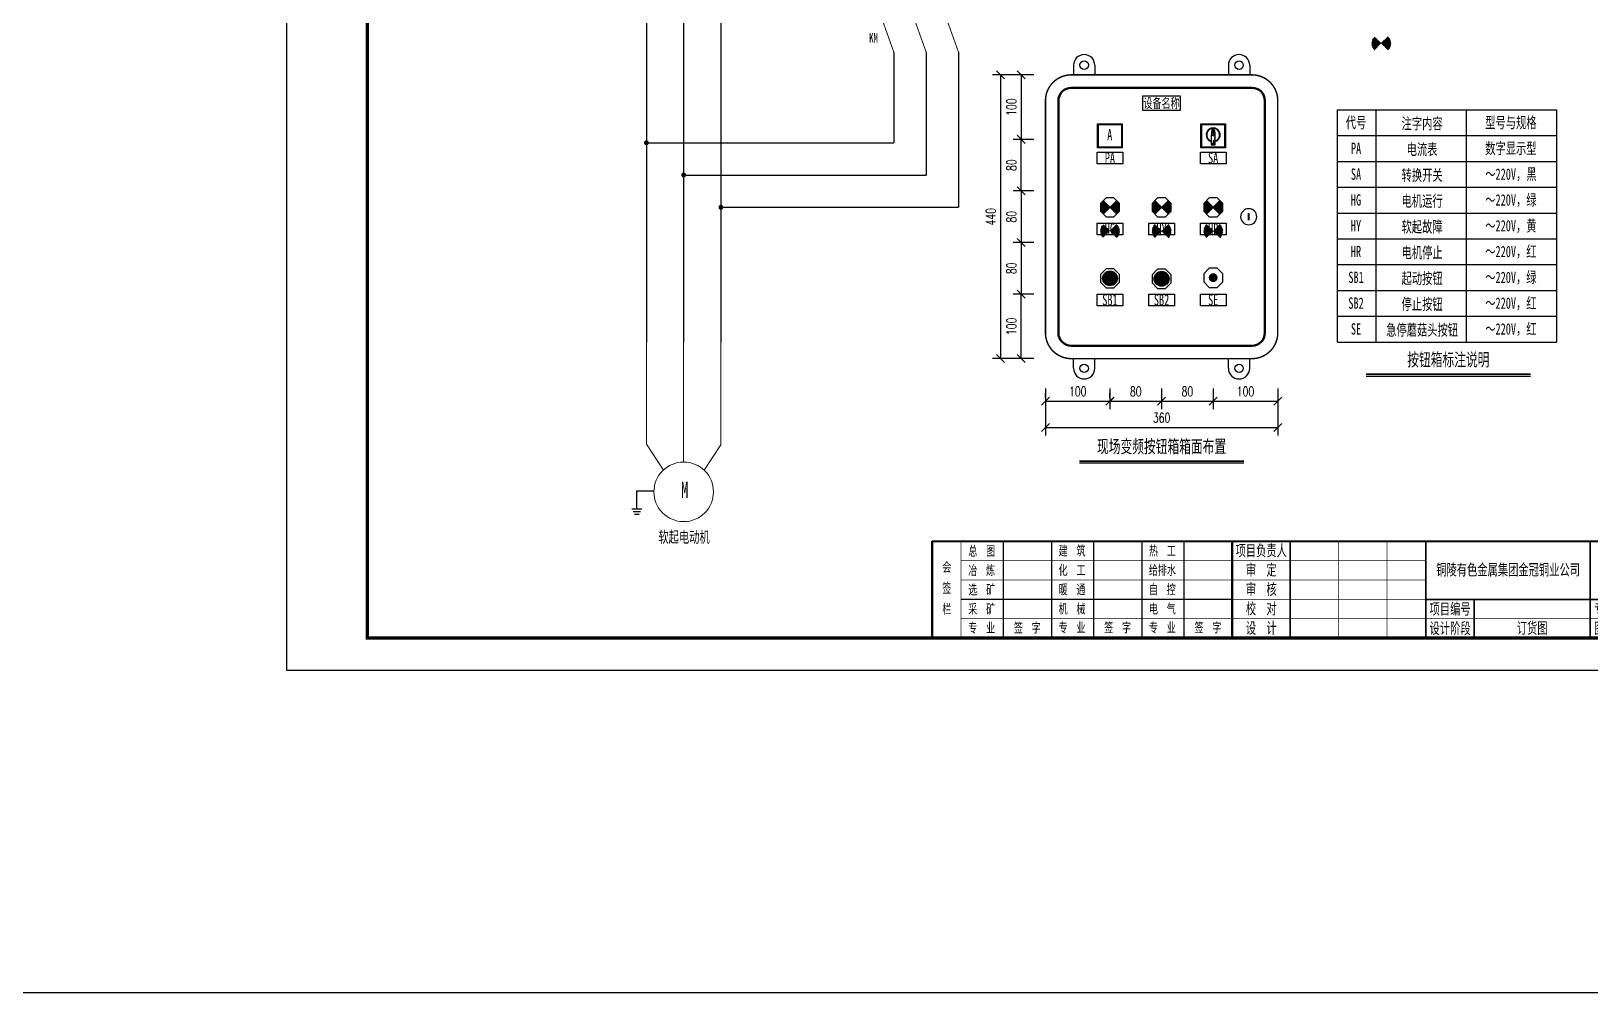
# Model space of a CAD drawing. Header units: millimetres. Extents: x 401220 to 2750366, y -101310 to 943175.
# Drawn here: x 644302 to 692611, y 628022 to 657843 of the extents above; entities that cross this region are included whole.
import ezdxf
from ezdxf.enums import TextEntityAlignment as Align

# ---------------------------------------------------------------- set-up
doc = ezdxf.new("R2010")
doc.units = ezdxf.units.MM
doc.linetypes.add('接地线', pattern=[1460, 500, 500, -200, 60, -200])
for name, color, linetype in [('1', 7, 'Continuous'), ('4', 1, 'Continuous'), ('BORDER', 7, 'Continuous'), ('MX', 3, 'Continuous'), ('TEXT', 4, 'Continuous'), ('动力平面设备层', 1, 'Continuous'), ('图框', 7, 'Continuous'), ('文字', 7, 'Continuous'), ('标注-照明', 7, 'Continuous'), ('照明平面设备层', 1, 'Continuous'), ('电气-接地设计-接地线', 3, '接地线')]:
    doc.layers.add(name, color=color, linetype=linetype)
for name, color, linetype, lineweight in [('_0', 7, 'Continuous', 25), ('CAXA0层', 7, 'Continuous', 25), ('SW', 8, 'Continuous', 20)]:
    doc.layers.add(name, color=color, linetype=linetype, lineweight=lineweight)
doc.styles.add('DIM_FONT', font='txt.shx', dxfattribs={"width": 0.7, "bigfont": 'hzdx.shx'})
doc.styles.add('HZ', font='simsun.ttf', dxfattribs={"width": 0.75})
doc.styles.add('标准', font='NSimSun.ttf', dxfattribs={"width": 0.667})
doc.dimstyles.new('副本 DIM20', dxfattribs={"dimtxt": 300, "dimasz": 2, "dimexe": 250, "dimexo": 300, "dimgap": 150, "dimtad": 1, "dimdec": 4, "dimlfac": 0.05, "dimzin": 0, "dimdsep": 46, "dimtxsty": 'DIM_FONT', "dimblk1": '_DIMX', "dimblk2": '_DIMX', "dimsah": 1, "dimcen": 0.09, "dimadec": 0, "dimazin": 0, "dimtfac": 1, "dimtdec": 4, "dimtix": 1, "dimtmove": 2, "dimatfit": 3, "dimldrblk": '_DIMX', "dimfxl": 250, "dimtolj": 1, "dimtzin": 0, "dimarcsym": 0})

# ---------------------------------------------------------------- blocks, each defined once
blk = doc.blocks.new('3')
at = {"layer": 'TEXT', "color": 7, "lineweight": 25, "style": 'HZ', "width": 0.75}
for s, height, p in [('铜陵有色设计研究院有限责任公司', 400, (221501, 249018)), ('Tongling Nonferrous Design and Research Institute Co.,Ltd.', 200, (221613, 248659))]:
    blk.add_text(s, height=height, dxfattribs=at).set_placement(p)
blk = doc.blocks.new('铜陵有色图签02')
at = {"layer": '图框', "linetype": 'Continuous', "lineweight": 50}
for p, q in [((-38401, 3003), (-38401, 1)), ((-29100, 3001), (-29100, 0))]:
    blk.add_line(p, q, dxfattribs=at)
at = {"layer": '图框', "color": 7, "linetype": 'Continuous', "lineweight": 25}
for p, q in [((-36201, 3010), (-36201, 9)), ((-34701, 3010), (-34701, 9)), ((-33401, 3017), (-33401, 16)), ((-31901, 3017), (-31901, 16)), ((-30601, 3017), (-30601, 16)), ((-29100, 1201), (-37501, 1201))]:
    blk.add_line(p, q, dxfattribs=at)
at = {"layer": '图框', "color": 7, "linetype": 'Continuous', "lineweight": 35}
for p, q in [((-27300, 3001), (-27300, 1)), ((-21600, 1197), (-21600, -3)), ((-17100, 1200), (-17100, 0)), ((-15450, 0), (-15450, 1200)), ((-14550, 1200), (-14550, 0)), ((-12000, 1201), (-12000, 1)), ((-6900, 1202), (-6900, 2))]:
    blk.add_line(p, q, dxfattribs=at)
at = {"layer": '图框', "lineweight": 25}
blk.add_line((-17723, 1830), (-13223, 1830), dxfattribs=at)
at = {"layer": '图框', "lineweight": 70, "const_width": 70}
blk.add_lwpolyline([(-17980, 3001), (0, 3001), (-38401, 3001)], dxfattribs=at)
at = {"layer": '图框', "color": 7, "linetype": 'Continuous', "lineweight": 25, "const_width": 25}
for points in [[(-37501, 3000), (-37501, 0)], [(-25800, 3001), (-25800, 1)], [(-24300, 3001), (-24300, 1)], [(-23100, 2401), (-37501, 2401)], [(-23100, 1801), (-37501, 1801)], [(-23100, 1201), (-29100, 1201)], [(-12900, 600), (-18000, 600), (-37501, 600)], [(-602, 943), (-932, 371), (-272, 371), (-602, 943)]]:
    blk.add_lwpolyline(points, dxfattribs=at)
at = {"layer": '图框', "linetype": 'Continuous', "lineweight": 50, "const_width": 50}
for points in [[(-23100, 3001), (-23100, 1)], [(-18000, 3000), (-18000, 0)]]:
    blk.add_lwpolyline(points, dxfattribs=at)
at = {"layer": '图框', "lineweight": 50, "const_width": 50}
for points in [[(-12900, 3001), (-12900, 1)], [(-7800, 3001), (-7800, 1)], [(0, 3000), (0, 0)], [(-23100, 1200), (0, 1200)]]:
    blk.add_lwpolyline(points, dxfattribs=at)
at = {"layer": '图框', "lineweight": 25, "const_width": 35}
blk.add_lwpolyline([(-17723, 1930), (-13223, 1930)], dxfattribs=at)
at = {"layer": '图框', "color": 7, "linetype": 'Continuous', "lineweight": 35, "const_width": 25}
blk.add_lwpolyline([(-1200, 1201), (-1200, 0)], dxfattribs=at)
at = {"layer": '图框', "linetype": 'Continuous', "lineweight": 70, "const_width": 70}
blk.add_lwpolyline([(-38401, 1), (0, 0)], dxfattribs=at)
at = {"layer": '图框', "lineweight": 25}
blk.add_blockref('3', (-228268, -246986), dxfattribs=at)
at = {"layer": 'TEXT', "color": 7, "lineweight": 25, "style": '标准', "width": 0.667}
for s, height, p in [('建  筑', 300, (-34062, 2562)), ('热  工', 300, (-31262, 2562)), ('项目负责人', 350, (-28197, 2541)), ('总  图', 300, (-36862, 2555)), ('会', 300, (-37942, 2054)), ('冶  炼', 300, (-36862, 1955)), ('化  工', 300, (-34062, 1962)), ('给排水', 300, (-31262, 1962)), ('审  定', 350, (-28197, 1941)), ('签', 300, (-37942, 1404)), ('选  矿', 300, (-36862, 1355)), ('暖  通', 300, (-34062, 1362)), ('自  控', 300, (-31262, 1362)), ('审  核', 350, (-28197, 1341)), ('栏', 300, (-37942, 754)), ('采  矿', 300, (-36862, 754)), ('机  械', 300, (-34062, 761)), ('电  气', 300, (-31262, 761)), ('校  对', 350, (-28197, 741)), ('项目编号', 350, (-22343, 730)), ('专业', 350, (-17559, 730)), ('比例', 350, (-15009, 730)), ('所属', 350, (-12438, 730)), ('专  业', 300, (-36862, 170)), ('签  字', 300, (-35449, 170)), ('专  业', 300, (-34062, 177)), ('签  字', 300, (-32649, 177)), ('专  业', 300, (-31262, 177)), ('签  字', 300, (-29849, 177)), ('设  计', 350, (-28197, 139)), ('设计阶段', 350, (-22343, 130)), ('图幅', 350, (-17559, 130)), ('日期', 350, (-15009, 130)), ('图号', 350, (-12438, 130)), ('图号', 350, (-7339, 495))]:
    blk.add_text(s, height=height, dxfattribs=at).set_placement(p, align=Align.CENTER)
blk = doc.blocks.new('_Oblique')
at = {"color": 0, "linetype": 'ByBlock', "lineweight": -2}
blk.add_line((-0.5, -0.5), (0.5, 0.5), dxfattribs=at)
blk = doc.blocks.new('*D68')
at = {"layer": '1', "color": 3, "linetype": 'ByBlock', "lineweight": -2}
for p, q in [((675380, 652888), (674735, 652888)), ((674985, 652888), (674985, 651288)), ((675380, 651288), (674735, 651288))]:
    blk.add_line(p, q, dxfattribs=at)
at = {"layer": 'Defpoints', "color": 0, "linetype": 'ByBlock'}
for p in [(675680, 652888), (674985, 651288), (675680, 651288)]:
    blk.add_point(p, dxfattribs=at)
at = {"layer": '1', "color": 3, "linetype": 'ByBlock', "lineweight": -2, "xscale": 250, "yscale": 250, "zscale": 250}
for p, rotation in [((674985, 652888), 90), ((674985, 651288), 270)]:
    blk.add_blockref('_Oblique', p, dxfattribs=dict(at, rotation=rotation))
at = {"layer": '1', "color": 7, "linetype": 'ByBlock', "insert": (674685, 652088), "char_height": 300, "attachment_point": 5, "rotation": 90, "style": 'DIM_FONT'}
blk.add_mtext('\\A1;80', dxfattribs=at)
blk = doc.blocks.new('_DIMX')
blk.add_line((-150, 0), (150, 0))
at = {"const_width": 50}
blk.add_lwpolyline([(-70, -70), (70, 70)], dxfattribs=at)
blk = doc.blocks.new('*D69')
at = {"layer": '1', "color": 3, "linetype": 'ByBlock', "lineweight": -2}
for p, q in [((675080, 656488), (674094, 656488)), ((674344, 656488), (674344, 647688)), ((675080, 647688), (674094, 647688))]:
    blk.add_line(p, q, dxfattribs=at)
at = {"layer": 'Defpoints', "color": 0, "linetype": 'ByBlock'}
for p in [(675380, 656488), (674344, 647688), (675380, 647688)]:
    blk.add_point(p, dxfattribs=at)
at = {"layer": '1', "color": 3, "linetype": 'ByBlock', "lineweight": -2, "xscale": 250, "yscale": 250, "zscale": 250}
for p, rotation in [((674344, 656488), 90), ((674344, 647688), 270)]:
    blk.add_blockref('_Oblique', p, dxfattribs=dict(at, rotation=rotation))
at = {"layer": '1', "color": 7, "linetype": 'ByBlock', "insert": (674044, 652088), "char_height": 300, "attachment_point": 5, "rotation": 90, "style": 'DIM_FONT'}
blk.add_mtext('\\A1;440', dxfattribs=at)
blk = doc.blocks.new('*D70')
at = {"layer": '1', "color": 3, "linetype": 'ByBlock', "lineweight": -2}
for p, q in [((675380, 656488), (674735, 656488)), ((674985, 656488), (674985, 654488)), ((675380, 654488), (674735, 654488))]:
    blk.add_line(p, q, dxfattribs=at)
at = {"layer": 'Defpoints', "color": 0, "linetype": 'ByBlock'}
for p in [(675680, 656488), (674985, 654488), (675680, 654488)]:
    blk.add_point(p, dxfattribs=at)
at = {"layer": '1', "color": 3, "linetype": 'ByBlock', "lineweight": -2, "xscale": 250, "yscale": 250, "zscale": 250}
for p, rotation in [((674985, 656488), 90), ((674985, 654488), 270)]:
    blk.add_blockref('_Oblique', p, dxfattribs=dict(at, rotation=rotation))
at = {"layer": '1', "color": 7, "linetype": 'ByBlock', "insert": (674685, 655488), "char_height": 300, "attachment_point": 5, "rotation": 90, "style": 'DIM_FONT'}
blk.add_mtext('\\A1;100', dxfattribs=at)
blk = doc.blocks.new('*D71')
at = {"layer": '1', "color": 3, "linetype": 'ByBlock', "lineweight": -2}
for p, q in [((675225, 654488), (674735, 654488)), ((674985, 652888), (674985, 654488)), ((675163, 652888), (674735, 652888))]:
    blk.add_line(p, q, dxfattribs=at)
at = {"layer": 'Defpoints', "color": 0, "linetype": 'ByBlock'}
for p in [(674985, 654488), (675525, 654488), (675463, 652888)]:
    blk.add_point(p, dxfattribs=at)
at = {"layer": '1', "color": 3, "linetype": 'ByBlock', "lineweight": -2, "xscale": 250, "yscale": 250, "zscale": 250}
for p, rotation in [((674985, 654488), 90), ((674985, 652888), 270)]:
    blk.add_blockref('_Oblique', p, dxfattribs=dict(at, rotation=rotation))
at = {"layer": '1', "color": 7, "linetype": 'ByBlock', "insert": (674685, 653688), "char_height": 300, "attachment_point": 5, "rotation": 90, "style": 'DIM_FONT'}
blk.add_mtext('\\A1;80', dxfattribs=at)
blk = doc.blocks.new('*D72')
at = {"layer": '1', "color": 3, "linetype": 'ByBlock', "lineweight": -2}
for p, q in [((679338, 646765), (679338, 646119)), ((680939, 646765), (680939, 646119)), ((679338, 646369), (680939, 646369))]:
    blk.add_line(p, q, dxfattribs=at)
at = {"layer": 'Defpoints', "color": 0, "linetype": 'ByBlock'}
for p in [(679338, 647065), (680939, 647065), (680939, 646369)]:
    blk.add_point(p, dxfattribs=at)
at = {"layer": '1', "color": 3, "linetype": 'ByBlock', "lineweight": -2, "xscale": 250, "yscale": 250, "zscale": 250, "rotation": 180}
blk.add_blockref('_Oblique', (679338, 646369), dxfattribs=at)
at = {"layer": '1', "color": 3, "linetype": 'ByBlock', "lineweight": -2, "xscale": 250, "yscale": 250, "zscale": 250}
blk.add_blockref('_Oblique', (680939, 646369), dxfattribs=at)
at = {"layer": '1', "color": 7, "linetype": 'ByBlock', "insert": (680138, 646669), "char_height": 300, "attachment_point": 5, "style": 'DIM_FONT'}
blk.add_mtext('\\A1;80', dxfattribs=at)
blk = doc.blocks.new('*D73')
at = {"layer": '1', "color": 3, "linetype": 'ByBlock', "lineweight": -2}
for p, q in [((680939, 646765), (680939, 646119)), ((682939, 646765), (682939, 646119)), ((680939, 646369), (682939, 646369))]:
    blk.add_line(p, q, dxfattribs=at)
at = {"layer": 'Defpoints', "color": 0, "linetype": 'ByBlock'}
for p in [(680939, 647065), (682939, 647065), (682939, 646369)]:
    blk.add_point(p, dxfattribs=at)
at = {"layer": '1', "color": 3, "linetype": 'ByBlock', "lineweight": -2, "xscale": 250, "yscale": 250, "zscale": 250, "rotation": 180}
blk.add_blockref('_Oblique', (680939, 646369), dxfattribs=at)
at = {"layer": '1', "color": 3, "linetype": 'ByBlock', "lineweight": -2, "xscale": 250, "yscale": 250, "zscale": 250}
blk.add_blockref('_Oblique', (682939, 646369), dxfattribs=at)
at = {"layer": '1', "color": 7, "linetype": 'ByBlock', "insert": (681939, 646669), "char_height": 300, "attachment_point": 5, "style": 'DIM_FONT'}
blk.add_mtext('\\A1;100', dxfattribs=at)
blk = doc.blocks.new('*D74')
at = {"layer": '1', "color": 3, "linetype": 'ByBlock', "lineweight": -2}
for p, q in [((675739, 646765), (675739, 645304)), ((682939, 646765), (682939, 645304)), ((675739, 645554), (682939, 645554))]:
    blk.add_line(p, q, dxfattribs=at)
at = {"layer": 'Defpoints', "color": 0, "linetype": 'ByBlock'}
for p in [(675739, 647065), (682939, 647065), (682939, 645554)]:
    blk.add_point(p, dxfattribs=at)
at = {"layer": '1', "color": 3, "linetype": 'ByBlock', "lineweight": -2, "xscale": 250, "yscale": 250, "zscale": 250, "rotation": 180}
blk.add_blockref('_Oblique', (675739, 645554), dxfattribs=at)
at = {"layer": '1', "color": 3, "linetype": 'ByBlock', "lineweight": -2, "xscale": 250, "yscale": 250, "zscale": 250}
blk.add_blockref('_Oblique', (682939, 645554), dxfattribs=at)
at = {"layer": '1', "color": 7, "linetype": 'ByBlock', "insert": (679339, 645854), "char_height": 300, "attachment_point": 5, "style": 'DIM_FONT'}
blk.add_mtext('\\A1;360', dxfattribs=at)
blk = doc.blocks.new('*D75')
at = {"layer": '1', "color": 3, "linetype": 'ByBlock', "lineweight": -2}
for p, q in [((675380, 649688), (674735, 649688)), ((674985, 647688), (674985, 649688)), ((675380, 647688), (674735, 647688))]:
    blk.add_line(p, q, dxfattribs=at)
at = {"layer": 'Defpoints', "color": 0, "linetype": 'ByBlock'}
for p in [(674985, 649688), (675680, 649688), (675680, 647688)]:
    blk.add_point(p, dxfattribs=at)
at = {"layer": '1', "color": 3, "linetype": 'ByBlock', "lineweight": -2, "xscale": 250, "yscale": 250, "zscale": 250}
for p, rotation in [((674985, 649688), 90), ((674985, 647688), 270)]:
    blk.add_blockref('_Oblique', p, dxfattribs=dict(at, rotation=rotation))
at = {"layer": '1', "color": 7, "linetype": 'ByBlock', "insert": (674685, 648688), "char_height": 300, "attachment_point": 5, "rotation": 90, "style": 'DIM_FONT'}
blk.add_mtext('\\A1;100', dxfattribs=at)
blk = doc.blocks.new('*D76')
at = {"layer": '1', "color": 3, "linetype": 'ByBlock', "lineweight": -2}
for p, q in [((675163, 651288), (674735, 651288)), ((674985, 651288), (674985, 649688)), ((675225, 649688), (674735, 649688))]:
    blk.add_line(p, q, dxfattribs=at)
at = {"layer": 'Defpoints', "color": 0, "linetype": 'ByBlock'}
for p in [(675463, 651288), (674985, 649688), (675525, 649688)]:
    blk.add_point(p, dxfattribs=at)
at = {"layer": '1', "color": 3, "linetype": 'ByBlock', "lineweight": -2, "xscale": 250, "yscale": 250, "zscale": 250}
for p, rotation in [((674985, 651288), 90), ((674985, 649688), 270)]:
    blk.add_blockref('_Oblique', p, dxfattribs=dict(at, rotation=rotation))
at = {"layer": '1', "color": 7, "linetype": 'ByBlock', "insert": (674685, 650488), "char_height": 300, "attachment_point": 5, "rotation": 90, "style": 'DIM_FONT'}
blk.add_mtext('\\A1;80', dxfattribs=at)
blk = doc.blocks.new('*D77')
at = {"layer": '1', "color": 3, "linetype": 'ByBlock', "lineweight": -2}
for p, q in [((675739, 646481), (675739, 646619)), ((677739, 646481), (677739, 646619)), ((675739, 646369), (677739, 646369))]:
    blk.add_line(p, q, dxfattribs=at)
at = {"layer": 'Defpoints', "color": 0, "linetype": 'ByBlock'}
for p in [(675739, 646181), (677739, 646369), (677739, 646181)]:
    blk.add_point(p, dxfattribs=at)
at = {"layer": '1', "color": 3, "linetype": 'ByBlock', "lineweight": -2, "xscale": 250, "yscale": 250, "zscale": 250, "rotation": 180}
blk.add_blockref('_Oblique', (675739, 646369), dxfattribs=at)
at = {"layer": '1', "color": 3, "linetype": 'ByBlock', "lineweight": -2, "xscale": 250, "yscale": 250, "zscale": 250}
blk.add_blockref('_Oblique', (677739, 646369), dxfattribs=at)
at = {"layer": '1', "color": 7, "linetype": 'ByBlock', "insert": (676739, 646669), "char_height": 300, "attachment_point": 5, "style": 'DIM_FONT'}
blk.add_mtext('\\A1;100', dxfattribs=at)
blk = doc.blocks.new('*D78')
at = {"layer": '1', "color": 3, "linetype": 'ByBlock', "lineweight": -2}
for p, q in [((677736, 646765), (677736, 646119)), ((679338, 646765), (679338, 646119)), ((677736, 646369), (679338, 646369))]:
    blk.add_line(p, q, dxfattribs=at)
at = {"layer": 'Defpoints', "color": 0, "linetype": 'ByBlock'}
for p in [(677736, 647065), (679338, 647065), (679338, 646369)]:
    blk.add_point(p, dxfattribs=at)
at = {"layer": '1', "color": 3, "linetype": 'ByBlock', "lineweight": -2, "xscale": 250, "yscale": 250, "zscale": 250, "rotation": 180}
blk.add_blockref('_Oblique', (677736, 646369), dxfattribs=at)
at = {"layer": '1', "color": 3, "linetype": 'ByBlock', "lineweight": -2, "xscale": 250, "yscale": 250, "zscale": 250}
blk.add_blockref('_Oblique', (679338, 646369), dxfattribs=at)
at = {"layer": '1', "color": 7, "linetype": 'ByBlock', "insert": (678537, 646669), "char_height": 300, "attachment_point": 5, "style": 'DIM_FONT'}
blk.add_mtext('\\A1;80', dxfattribs=at)

msp = doc.modelspace()

# ---------------------------------------------------------------- hatches: boundary and pattern name
at = {"linetype": 'ByBlock', "lineweight": 25}
h = msp.add_hatch(dxfattribs=at)
h.set_pattern_fill('ANSI31', color=1, scale=184.8, style=0)
h.set_pattern_definition([(45, (121745.196, 659655.91), (-16.3341666, 16.3341666), [])])
h.paths.add_polyline_path([(686147.55603, 657460.94903), (685938.65234, 657670.19987, 0.1991281417), (685851.87603, 657460.94903, 0.1986966109), (685938.30519, 657252.04534)])
h.paths.add_polyline_path([(686356.80687, 657669.85271), (686147.55603, 657460.94903), (686356.45971, 657251.69819, 0.1991281417), (686443.23603, 657460.94903, 0.1986966109)])
h = msp.add_hatch(dxfattribs=at)
h.set_pattern_fill('ANSI31', color=3, scale=184.8, style=0)
h.set_pattern_definition([(45, (113336.702, 654573.805), (-16.3341666, 16.3341666), [])])
h.paths.add_polyline_path([(677739.06158, 652378.84404), (677530.1579, 652588.09488, 0.1991281417), (677443.38158, 652378.84404, 0.1986966109), (677529.81074, 652169.94036)])
h.paths.add_polyline_path([(677948.31242, 652587.74772), (677739.06158, 652378.84404), (677947.96526, 652169.5932, 0.1991281417), (678034.74158, 652378.84404, 0.1986966109)])
h = msp.add_hatch(dxfattribs=at)
h.set_pattern_fill('ANSI31', color=2, scale=184.8, style=0)
h.set_pattern_definition([(45, (116326.5, 654573.805), (-16.3341666, 16.3341666), [])])
h.paths.add_polyline_path([(679339.00713, 652378.84404), (679130.10344, 652588.09488, 0.1991281417), (679043.32713, 652378.84404, 0.1986966109), (679129.75629, 652169.94036)])
h.paths.add_polyline_path([(679548.25797, 652587.74772), (679339.00713, 652378.84404), (679547.91081, 652169.5932, 0.1991281417), (679634.68713, 652378.84404, 0.1986966109)])
h = msp.add_hatch(dxfattribs=at)
h.set_pattern_fill('ANSI31', color=1, scale=184.8, style=0)
h.set_pattern_definition([(45, (117926.554, 654573.805), (-16.3341666, 16.3341666), [])])
h.paths.add_polyline_path([(680939.06158, 652378.84404), (680730.1579, 652588.09488, 0.1991281417), (680643.38158, 652378.84404, 0.1986966109), (680729.81074, 652169.94036)])
h.paths.add_polyline_path([(681148.31242, 652587.74772), (680939.06158, 652378.84404), (681147.96526, 652169.5932, 0.1991281417), (681234.74158, 652378.84404, 0.1986966109)])
h = msp.add_hatch(dxfattribs=at)
h.set_pattern_fill('ANSI31', color=3, scale=184.8, style=0)
h.set_pattern_definition([(45, (113336.702, 653838.781), (-16.3341666, 16.3341666), [])])
h.paths.add_polyline_path([(677739.06158, 651643.81982), (677530.1579, 651853.07066, 0.1991281417), (677443.38158, 651643.81982, 0.1986966109), (677529.81074, 651434.91614)])
h.paths.add_polyline_path([(677948.31242, 651852.72351), (677739.06158, 651643.81982), (677947.96526, 651434.56898, 0.1991281417), (678034.74158, 651643.81982, 0.1986966109)])
h = msp.add_hatch(dxfattribs=at)
h.set_pattern_fill('ANSI31', color=2, scale=184.8, style=0)
h.set_pattern_definition([(45, (116326.5, 653838.781), (-16.3341666, 16.3341666), [])])
h.paths.add_polyline_path([(679339.00713, 651643.81982), (679130.10344, 651853.07066, 0.1991281417), (679043.32713, 651643.81982, 0.1986966109), (679129.75629, 651434.91614)])
h.paths.add_polyline_path([(679548.25797, 651852.72351), (679339.00713, 651643.81982), (679547.91081, 651434.56898, 0.1991281417), (679634.68713, 651643.81982, 0.1986966109)])
h = msp.add_hatch(dxfattribs=at)
h.set_pattern_fill('ANSI31', color=1, scale=184.8, style=0)
h.set_pattern_definition([(45, (117926.554, 653838.781), (-16.3341666, 16.3341666), [])])
h.paths.add_polyline_path([(680939.06158, 651643.81982), (680730.1579, 651853.07066, 0.1991281417), (680643.38158, 651643.81982, 0.1986966109), (680729.81074, 651434.91614)])
h.paths.add_polyline_path([(681148.31242, 651852.72351), (680939.06158, 651643.81982), (681147.96526, 651434.56898, 0.1991281417), (681234.74158, 651643.81982, 0.1986966109)])
at = {"layer": '文字', "linetype": 'ByBlock', "ltscale": 0.2}
h = msp.add_hatch(dxfattribs=at)
h.set_pattern_fill('ANSI31', color=0, scale=308, style=0)
h.set_pattern_definition([(45, (-2683165.53, 2027567.094), (-27.22361108, 27.22361108), [])])
edge = h.paths.add_edge_path()
edge.add_line((681000.01117, 654315.71468), (681000.01117, 654591.0127))
edge.add_line((680875.30807, 654591.01222), (680875.30807, 654315.71468))
edge.add_arc((680103.62671, 654591.01222), 896.38446, 359.999999999, 366.231131725)
edge.add_arc((680519.44881, 654636.41357), 478.09114, 6.231131716, 14.766974325)
edge.add_arc((680778.34156, 654704.65636), 210.3552, 14.766974338, 32.471625258)
edge.add_arc((680937.65962, 654806.04227), 21.51308, 32.471625271, 90.000000016)
edge.add_arc((680937.65962, 654806.04227), 21.51308, 90.000000007, 147.528374752)
edge.add_arc((681096.97768, 654704.65636), 210.3552, 147.528374742, 165.233025662)
edge.add_arc((681355.87043, 654636.41357), 478.09114, 165.233025662, 173.76886827)
edge.add_arc((681771.69253, 654591.01222), 896.38446, 173.768868275, 180.000000001)
edge.add_line((680875.30807, 654315.71468), (681000.01117, 654315.71468))
at = {"layer": '电气-接地设计-接地线', "linetype": 'ByBlock', "ltscale": 0.2}
h = msp.add_hatch(color=3, dxfattribs=at)
edge = h.paths.add_edge_path()
edge.add_arc((677739.06158, 650178.8389), 230.34819, 0, 360)
h = msp.add_hatch(color=1, dxfattribs=at)
edge = h.paths.add_edge_path()
edge.add_arc((679339.00713, 650163.32129), 230.34819, 0, 360)
h = msp.add_hatch(color=1, dxfattribs=at)
edge = h.paths.add_edge_path()
edge.add_arc((680937.66872, 650198.83734), 138.20891, 0, 360)

# ---------------------------------------------------------------- linework, layer by layer
at = {"color": 0, "linetype": 'ByBlock', "lineweight": 25}
for p, q in [((680875.30807, 654591.01222), (680875.30807, 654315.71468)), ((681000.01117, 654315.71468), (681000.01117, 654591.0127)), ((680875.30807, 654315.71468), (681000.01117, 654315.71468))]:
    msp.add_line(p, q, dxfattribs=at)
at = {"color": 3, "linetype": 'ByBlock', "lineweight": 25}
for p, q in [((677948.31242, 652587.74772), (677529.81074, 652169.94036)), ((677947.96526, 652169.5932), (677530.1579, 652588.09488))]:
    msp.add_line(p, q, dxfattribs=at)
at = {"color": 2, "linetype": 'ByBlock', "lineweight": 25}
for p, q in [((679548.25797, 652587.74772), (679129.75629, 652169.94036)), ((679547.91081, 652169.5932), (679130.10344, 652588.09488))]:
    msp.add_line(p, q, dxfattribs=at)
at = {"color": 1, "linetype": 'ByBlock', "lineweight": 25}
for p, q in [((681148.31242, 652587.74772), (680729.81074, 652169.94036)), ((681147.96526, 652169.5932), (680730.1579, 652588.09488))]:
    msp.add_line(p, q, dxfattribs=at)
at = {"color": 3}
msp.add_line((930455.53865, 628021.73148), (401219.70842, 628021.73148), dxfattribs=at)
at = {"color": 252, "linetype": 'ByBlock', "lineweight": 50}
for points in [[(676539.06158, 656087.53442, 0.4142135624), (676139.06158, 655687.53442)], [(682539.06158, 655687.53442, 0.4142135624), (682139.06158, 656087.53442)], [(676139.06158, 648487.53442, 0.4142135624), (676539.06158, 648087.53442)], [(682139.06158, 648087.53442, 0.4142135624), (682539.06158, 648487.53442)]]:
    msp.add_lwpolyline(points, format="xyb", dxfattribs=at)
for points in [[(676539.06158, 656087.53442), (682139.06158, 656087.53442)], [(676139.06158, 648487.53442), (676139.06158, 655687.53442)], [(682539.06158, 655687.53442), (682539.06158, 648487.53442)], [(682139.06158, 648087.53442), (676539.06158, 648087.53442)]]:
    msp.add_lwpolyline(points, dxfattribs=at)
at = {"color": 0, "linetype": 'ByBlock', "lineweight": 25}
for points in [[(678759.42863, 655837.53442), (679918.69453, 655837.53442), (679918.69453, 655381.50832), (678759.42863, 655381.50832)], [(680556.48636, 654972.77274), (681318.92096, 654972.77274), (681318.92096, 654220.50082), (680556.48636, 654220.50082)], [(677339.99759, 654087.53442), (678138.12557, 654087.53442), (678138.12557, 653724.71466), (677339.99759, 653724.71466)], [(680539.99759, 654087.53442), (681338.12557, 654087.53442), (681338.12557, 653724.71466), (680539.99759, 653724.71466)], [(677339.99759, 651887.53442), (678138.12557, 651887.53442), (678138.12557, 651524.71466), (677339.99759, 651524.71466)], [(678939.94313, 651887.53442), (679738.07112, 651887.53442), (679738.07112, 651524.71466), (678939.94313, 651524.71466)], [(680539.99759, 651887.53442), (681338.12557, 651887.53442), (681338.12557, 651524.71466), (680539.99759, 651524.71466)], [(677339.99759, 649687.53442), (678138.12557, 649687.53442), (678138.12557, 649324.71466), (677339.99759, 649324.71466)], [(678939.94313, 649687.53699), (679738.07112, 649687.53699), (679738.07112, 649324.71723), (678939.94313, 649324.71723)], [(680539.99759, 649687.53699), (681338.12557, 649687.53699), (681338.12557, 649324.71723), (680539.99759, 649324.71723)]]:
    msp.add_lwpolyline(points, close=True, dxfattribs=at)
at = {"color": 6, "linetype": 'ByBlock', "lineweight": 25}
msp.add_lwpolyline([(677356.48636, 654972.77274), (678118.92096, 654972.77274), (678118.92096, 654220.50082), (677356.48636, 654220.50082)], close=True, dxfattribs=at)
at = {"color": 0, "linetype": 'ByBlock', "lineweight": 25}
msp.add_lwpolyline([(681000.01117, 654591.01222), (680994.71545, 654688.30535), (680981.74882, 654758.27347, 0.077405152), (680955.80929, 654817.59225), (680937.65962, 654827.55535), (680919.50995, 654817.59225), (680893.57042, 654758.27347, 0.0372618705), (680880.60379, 654688.30535), (680875.30807, 654591.01222)], format="xyb", dxfattribs=at)
at = {"color": 7, "linetype": 'ByBlock', "lineweight": 20, "const_width": 75}
for points in [[(663332.82769, 654380.48126, 1), (663407.82769, 654380.48126, 1)], [(664487.69307, 653380.48126, 1), (664562.69307, 653380.48126, 1)], [(665642.55867, 652380.48126, 1), (665717.55867, 652380.48126, 1)]]:
    msp.add_lwpolyline(points, format="xyb", close=True, dxfattribs=at)
at = {"color": 3, "linetype": 'ByBlock', "lineweight": 25}
msp.add_lwpolyline([(677616.58691, 652674.52404), (677443.38158, 652501.31871), (677443.38158, 652256.36938), (677616.58691, 652083.16404), (677861.53624, 652083.16404), (678034.74158, 652256.36938), (678034.74158, 652501.31871), (677861.53624, 652674.52404)], close=True, dxfattribs=at)
at = {"color": 2, "linetype": 'ByBlock', "lineweight": 25}
msp.add_lwpolyline([(679216.53246, 652674.52404), (679043.32713, 652501.31871), (679043.32713, 652256.36938), (679216.53246, 652083.16404), (679461.48179, 652083.16404), (679634.68713, 652256.36938), (679634.68713, 652501.31871), (679461.48179, 652674.52404)], close=True, dxfattribs=at)
at = {"color": 1, "linetype": 'ByBlock', "lineweight": 25}
msp.add_lwpolyline([(680816.58691, 652674.52404), (680643.38158, 652501.31871), (680643.38158, 652256.36938), (680816.58691, 652083.16404), (681061.53624, 652083.16404), (681234.74158, 652256.36938), (681234.74158, 652501.31871), (681061.53624, 652674.52404)], close=True, dxfattribs=at)
at = {"color": 3, "linetype": 'ByBlock', "const_width": 64}
msp.add_lwpolyline([(682039.31783, 652207.35507), (682039.31783, 651971.39078)], dxfattribs=at)
at = {"linetype": 'ByBlock', "lineweight": 25}
for points in [[(677616.58691, 650474.52147), (677443.38158, 650301.31614), (677443.38158, 650056.3668), (677616.58691, 649883.16147), (677861.53624, 649883.16147), (678034.74158, 650056.3668), (678034.74158, 650301.31614), (677861.53624, 650474.52147)], [(679216.53246, 650459.00386), (679043.32713, 650285.79853), (679043.32713, 650040.8492), (679216.53246, 649867.64386), (679461.48179, 649867.64386), (679634.68713, 650040.8492), (679634.68713, 650285.79853), (679461.48179, 650459.00386)], [(680816.58691, 650490.04422), (680643.38158, 650316.83889), (680643.38158, 650071.88955), (680816.58691, 649898.68422), (681061.53624, 649898.68422), (681234.74158, 650071.88955), (681234.74158, 650316.83889), (681061.53624, 650490.04422)]]:
    msp.add_lwpolyline(points, close=True, dxfattribs=at)
at = {"color": 0, "linetype": 'ByBlock', "lineweight": 25}
for radius, start, end in [(216.4831, 286.73947867, 253.26052133), (200.7336, 288.09650246, 251.90349754)]:
    msp.add_arc((680937.65962, 654626.82175), radius, start, end, dxfattribs=at)
at = {"color": 3, "linetype": 'ByBlock'}
for start, end in [(90, 270), (270, 90)]:
    msp.add_arc((682039.06158, 652087.53442), 250, start, end, dxfattribs=at)
at = {"layer": '4', "color": 0, "linetype": 'ByBlock'}
for p, q in [((676609.06158, 656787.53442), (676609.06158, 656487.53442)), ((677269.06158, 656787.53442), (677269.06158, 656487.53442)), ((681409.06158, 656787.53442), (681409.06158, 656487.53442)), ((682069.06158, 656787.53442), (682069.06158, 656487.53442)), ((676609.06158, 647387.53442), (676609.06158, 647687.53442)), ((677269.06158, 647387.53442), (677269.06158, 647687.53442)), ((681409.06158, 647387.53442), (681409.06158, 647687.53442)), ((682069.06158, 647387.53442), (682069.06158, 647687.53442))]:
    msp.add_line(p, q, dxfattribs=at)
at = {"layer": '4', "color": 0, "linetype": 'ByBlock', "const_width": 45}
for points in [[(676539.06158, 656487.53442, 0.4142135624), (675739.06158, 655687.53442)], [(682939.06158, 655687.53442, 0.4142135624), (682139.06158, 656487.53442)], [(675739.06158, 648487.53442, 0.4142135624), (676539.06158, 647687.53442)], [(682139.06158, 647687.53442, 0.4142135624), (682939.06158, 648487.53442)]]:
    msp.add_lwpolyline(points, format="xyb", dxfattribs=at)
for points in [[(676539.06158, 656487.53442), (682139.06158, 656487.53442)], [(675739.06158, 648487.53442), (675739.06158, 655687.53442)], [(682939.06158, 655687.53442), (682939.06158, 648487.53442)], [(682139.06158, 647687.53442), (676539.06158, 647687.53442)]]:
    msp.add_lwpolyline(points, dxfattribs=at)
at = {"layer": '4', "color": 0, "linetype": 'ByBlock'}
for centre in [(676939.06158, 656787.53442), (681739.06158, 656787.53442), (676939.06158, 647387.53442), (681739.06158, 647387.53442)]:
    msp.add_circle(centre, 130, dxfattribs=at)
for centre, start, end in [((676939.06158, 656787.53442), 0, 180), ((681739.06158, 656787.53442), 0, 180), ((676939.06158, 647387.53442), 180, 0), ((681739.06158, 647387.53442), 180, 0)]:
    msp.add_arc(centre, 330, start, end, dxfattribs=at)
at = {"layer": '_0', "color": 0, "linetype": 'ByBlock'}
msp.add_line((663070.70414, 643583.70155), (663602.99818, 643583.70155), dxfattribs=at)
at = {"layer": '_0', "linetype": 'ByBlock'}
msp.add_line((663070.70414, 643031.31764), (663070.70414, 643583.70155), dxfattribs=at)
at = {"layer": 'BORDER', "linetype": 'ByBlock'}
for p, q in [((663370.31083, 658835.39278), (663370.31187, 648192.64138)), ((664525.17665, 658835.39278), (664525.17665, 648192.64138)), ((665680.04225, 658835.39278), (665680.04225, 648192.64138)), ((671042.47664, 657191.3148), (671042.47664, 654380.48126)), ((672042.47664, 657191.3148), (672042.47664, 653380.48126)), ((673042.47664, 657191.3148), (673042.47664, 652380.48126)), ((663370.31127, 654380.48126), (671042.47664, 654380.48126)), ((664525.17665, 653380.48126), (672042.47664, 653380.48126)), ((665680.04225, 652380.48126), (673042.47664, 652380.48126))]:
    msp.add_line(p, q, dxfattribs=at)
at = {"layer": 'CAXA0层', "color": 2, "linetype": 'ByBlock', "lineweight": 40}
for p, q in [((685677.48556, 647201.73857), (690775.63085, 647201.73857)), ((676790.21666, 644509.88745), (681888.36195, 644509.88745))]:
    msp.add_line(p, q, dxfattribs=at)
at = {"layer": 'CAXA0层', "color": 2, "linetype": 'ByBlock', "lineweight": 0}
for p, q in [((685677.48556, 647136.25564), (690775.63085, 647136.25564)), ((676790.21666, 644444.40453), (681888.36195, 644444.40453))]:
    msp.add_line(p, q, dxfattribs=at)
at = {"layer": 'MX', "color": 7, "linetype": 'ByBlock', "lineweight": 20}
for p, q in [((671042.47664, 657191.3148), (670681.58114, 658201.8222)), ((672042.47663, 657191.3148), (671681.58113, 658201.8222)), ((673042.47663, 657191.3148), (672681.58113, 658201.8222)), ((663370.31105, 648201.49646), (663370.31105, 645036.37437)), ((664525.17665, 648192.64138), (664525.17665, 644481.6136)), ((665680.04225, 648192.64138), (665680.04225, 645018.50868)), ((663370.31105, 645036.37437), (663902.45921, 644229.61596)), ((665680.04225, 645018.50868), (665159.67852, 644229.61596))]:
    msp.add_line(p, q, dxfattribs=at)
msp.add_circle((664525.53758, 643557.72119), 923.89248, dxfattribs=at)
at = {"layer": 'SW', "color": 7, "linetype": 'ByBlock', "lineweight": 25}
for p, q in [((684793.14668, 655403.46721), (685993.14668, 655403.46721)), ((684793.14668, 654603.46721), (684793.14668, 655403.46721)), ((685993.14668, 655403.46721), (688793.14668, 655403.46721)), ((685993.14668, 654603.46721), (685993.14668, 655403.46721)), ((688793.14668, 654603.46721), (688793.14668, 655403.46721)), ((688793.14668, 655403.46721), (691593.14668, 655403.46721)), ((691593.14668, 654603.46721), (691593.14668, 655403.46721)), ((684793.14668, 654603.46721), (685993.14668, 654603.46721)), ((684793.14668, 653803.46721), (684793.14668, 654603.46721)), ((685993.14668, 654603.46721), (688793.14668, 654603.46721)), ((685993.14668, 653803.46721), (685993.14668, 654603.46721)), ((688793.14668, 653803.46721), (688793.14668, 654603.46721)), ((688793.14668, 654603.46721), (691593.14668, 654603.46721)), ((691593.14668, 653803.46721), (691593.14668, 654603.46721)), ((691593.14668, 653803.46721), (691593.14668, 654603.46721)), ((684793.14668, 653803.46721), (685993.14668, 653803.46721)), ((684793.14668, 653003.46721), (684793.14668, 653803.46721)), ((685993.14668, 653803.46721), (688793.14668, 653803.46721)), ((685993.14668, 653003.46721), (685993.14668, 653803.46721)), ((688793.14668, 653803.46721), (691593.14668, 653803.46721)), ((688793.14668, 653003.46721), (688793.14668, 653803.46721)), ((691593.14668, 653003.46721), (691593.14668, 653803.46721)), ((691593.14668, 653003.46721), (691593.14668, 653803.46721)), ((684793.14668, 652203.46721), (684793.14668, 653003.46721)), ((684793.14668, 653003.46721), (685993.14668, 653003.46721)), ((685993.14668, 652203.46721), (685993.14668, 653003.46721)), ((685993.14668, 653003.46721), (688793.14668, 653003.46721)), ((688793.14668, 652203.46721), (688793.14668, 653003.46721)), ((688793.14668, 653003.46721), (691593.14668, 653003.46721)), ((691593.14668, 652203.46721), (691593.14668, 653003.46721)), ((691593.14668, 652203.46721), (691593.14668, 653003.46721)), ((684793.14668, 652203.46721), (685993.14668, 652203.46721)), ((684793.14668, 651403.46721), (684793.14668, 652203.46721)), ((685993.14668, 652203.46721), (688793.14668, 652203.46721)), ((685993.14668, 651403.46721), (685993.14668, 652203.46721)), ((688793.14668, 651403.46721), (688793.14668, 652203.46721)), ((688793.14668, 652203.46721), (691593.14668, 652203.46721)), ((691593.14668, 651403.46721), (691593.14668, 652203.46721)), ((691593.14668, 651403.46721), (691593.14668, 652203.46721)), ((684793.14668, 651403.46721), (685993.14668, 651403.46721)), ((684793.14668, 650603.46721), (684793.14668, 651403.46721)), ((685993.14668, 651403.46721), (688793.14668, 651403.46721)), ((685993.14668, 650603.46721), (685993.14668, 651403.46721)), ((688793.14668, 650603.46721), (688793.14668, 651403.46721)), ((688793.14668, 651403.46721), (691593.14668, 651403.46721)), ((691593.14668, 650603.46721), (691593.14668, 651403.46721)), ((691593.14668, 650603.46721), (691593.14668, 651403.46721)), ((684793.14668, 650603.46721), (685993.14668, 650603.46721)), ((684793.14668, 649803.46721), (684793.14668, 650603.46721)), ((685993.14668, 650603.46721), (688793.14668, 650603.46721)), ((685993.14668, 649803.46721), (685993.14668, 650603.46721)), ((688793.14668, 649803.46721), (688793.14668, 650603.46721)), ((688793.14668, 650603.46721), (691593.14668, 650603.46721)), ((691593.14668, 649803.46721), (691593.14668, 650603.46721)), ((691593.14668, 649803.46721), (691593.14668, 650603.46721)), ((684793.14668, 649803.46721), (685993.14668, 649803.46721)), ((684793.14668, 649003.46721), (684793.14668, 649803.46721)), ((685993.14668, 649803.46721), (688793.14668, 649803.46721)), ((685993.14668, 649003.46721), (685993.14668, 649803.46721)), ((688793.14668, 649803.46721), (691593.14668, 649803.46721)), ((688793.14668, 649003.46721), (688793.14668, 649803.46721)), ((691593.14668, 649003.46721), (691593.14668, 649803.46721)), ((691593.14668, 649003.46721), (691593.14668, 649803.46721)), ((684793.14668, 648203.46721), (684793.14668, 649003.46721)), ((684793.14668, 649003.46721), (685993.14668, 649003.46721)), ((685993.14668, 648203.46721), (685993.14668, 649003.46721)), ((685993.14668, 649003.46721), (688793.14668, 649003.46721)), ((688793.14668, 648203.46721), (688793.14668, 649003.46721)), ((688793.14668, 649003.46721), (691593.14668, 649003.46721)), ((691593.14668, 648203.46721), (691593.14668, 649003.46721)), ((691593.14668, 648203.46721), (691593.14668, 649003.46721)), ((684793.14668, 648203.46721), (685993.14668, 648203.46721)), ((685993.14668, 648203.46721), (688793.14668, 648203.46721)), ((688793.14668, 648203.46721), (691593.14668, 648203.46721))]:
    msp.add_line(p, q, dxfattribs=at)
at = {"layer": '动力平面设备层', "color": 0, "linetype": 'ByBlock', "lineweight": -3, "ltscale": 100}
for p, q in [((662915.93254, 643031.31764), (663225.47573, 643031.31764)), ((662957.64243, 642947.10317), (663183.76584, 642947.10317)), ((662999.35233, 642862.88869), (663142.05595, 642862.88869))]:
    msp.add_line(p, q, dxfattribs=at)
at = {"layer": '图框', "linetype": 'Continuous', "lineweight": 100, "const_width": 100}
msp.add_lwpolyline([(654724.24205, 639021.73148), (710624.24205, 639021.73148), (710624.24205, 679021.73148), (654724.24205, 679021.73148)], close=True, dxfattribs=at)
at = {"layer": '标注-照明', "color": 6, "linetype": 'ByBlock'}
msp.add_lwpolyline([(677382.84362, 654952.99012), (678092.47562, 654952.99012), (678092.47562, 654243.35812), (677382.84362, 654243.35812)], close=True, dxfattribs=at)
at = {"layer": '标注-照明', "color": 0, "linetype": 'ByBlock'}
msp.add_lwpolyline([(680582.84362, 654952.99012), (681292.47562, 654952.99012), (681292.47562, 654243.35812), (680582.84362, 654243.35812)], close=True, dxfattribs=at)
at = {"layer": '照明平面设备层', "color": 0, "lineweight": -3, "ltscale": 100}
msp.add_lwpolyline([(652224.24205, 680021.73148), (711624.24205, 680021.73148), (711624.24205, 638021.73148), (652224.24205, 638021.73148)], close=True, dxfattribs=at)
at = {"layer": '电气-接地设计-接地线', "color": 3, "linetype": 'ByBlock', "ltscale": 0.2}
msp.add_circle((677739.06158, 650178.8389), 230.34819, dxfattribs=at)
at = {"layer": '电气-接地设计-接地线', "color": 1, "linetype": 'ByBlock', "ltscale": 0.2}
msp.add_circle((679339.00713, 650163.32129), 230.34819, dxfattribs=at)

# ---------------------------------------------------------------- block references
at = {"layer": '图框', "lineweight": 25}
msp.add_blockref('铜陵有色图签02', (710624.24205, 639021.73148), dxfattribs=at)

# ---------------------------------------------------------------- texts
at = {"layer": 'SW', "color": 7, "linetype": 'ByBlock', "lineweight": 25, "style": '标准', "width": 0.667}
for s, height, p in [('设备名称', 300, (679336.20344, 655459.27191)), ('代号', 350, (685364.47567, 654834.38065)), ('注字内容', 350, (687412.41494, 654803.46721)), ('型号与规格', 350, (690165.27772, 654834.38065)), ('A', 350, (677729.90538, 654455.74068)), ('PA', 350, (685364.47567, 654034.38065)), ('电流表', 350, (687412.41494, 654003.46721)), ('数字显示型', 350, (690165.27772, 654034.38065)), ('PA', 350, (677736.35675, 653736.90969)), ('SA', 350, (680936.35675, 653736.90969)), ('SA', 350, (685364.47567, 653234.38065)), ('转换开关', 350, (687412.41494, 653203.46721)), ('～220V，黑', 350, (690165.27772, 653234.38065)), ('HG', 350, (685364.47567, 652434.38065)), ('电机运行', 350, (687412.41494, 652403.46721)), ('～220V，绿', 350, (690165.27772, 652434.38065)), ('HG', 350, (677737.70366, 651536.91226)), ('HY', 350, (679337.64921, 651536.91226)), ('HR', 350, (680937.70366, 651536.91226)), ('HY', 350, (685364.47567, 651634.38065)), ('软起故障', 350, (687412.41494, 651603.46721)), ('～220V，黄', 350, (690165.27772, 651634.38065)), ('～220V，红', 350, (690165.27772, 650834.38065)), ('HR', 350, (685364.47567, 650834.38065)), ('电机停止', 350, (687412.41494, 650803.46721)), ('SB1', 350, (685364.47567, 650034.38065)), ('起动按钮', 350, (687412.41494, 650003.46721)), ('～220V，绿', 350, (690165.27772, 650034.38065)), ('SB1', 350, (677737.70366, 649336.90969)), ('SB2', 350, (679337.64921, 649336.91226)), ('SE', 350, (680937.70366, 649336.91226)), ('SB2', 350, (685364.47567, 649234.38065)), ('停止按钮', 350, (687412.41494, 649203.46721)), ('～220V，红', 350, (690165.27772, 649234.38065)), ('急停蘑菇头按钮', 350, (687412.41494, 648403.46721)), ('～220V，红', 350, (690165.27772, 648434.38065)), ('SE', 350, (685364.47567, 648434.38065))]:
    msp.add_text(s, height=height, dxfattribs=at).set_placement(p, align=Align.CENTER)
at = {"layer": 'SW', "color": 2, "linetype": 'ByBlock', "lineweight": 25, "style": '标准', "width": 0.667}
for s, p in [('按钮箱标注说明', (688226.33047, 647456.7526)), ('现场变频按钮箱箱面布置', (679339.06158, 644764.90148))]:
    msp.add_text(s, height=400, dxfattribs=at).set_placement(p, align=Align.CENTER)
at = {"layer": 'SW', "color": 4, "linetype": 'ByBlock', "lineweight": 25, "style": '标准', "width": 0.667}
msp.add_text('软起电动机', height=350, dxfattribs=at).set_placement((664536.9467, 641981.27634), align=Align.CENTER)
at = {"layer": 'SW', "color": 4, "linetype": 'Continuous', "lineweight": 25, "style": '标准', "width": 0.667}
msp.add_text('铜陵有色金属集团金冠铜业公司', height=350, dxfattribs=at).set_placement((690078.09521, 640968.00688), align=Align.CENTER)
at = {"layer": 'SW', "color": 1, "linetype": 'Continuous', "lineweight": 25, "style": '标准', "width": 0.667}
msp.add_text('订货图', height=350, dxfattribs=at).set_placement((690823.66577, 639160.29543), align=Align.CENTER)
at = {"layer": 'TEXT', "color": 7, "linetype": 'ByBlock', "ltscale": 100, "style": '标准', "width": 0.667}
for s, height, p in [('KM', 300, (670411.31737, 657484.78957)), ('M', 500, (664558.27499, 643370.51009))]:
    msp.add_text(s, height=height, dxfattribs=at).set_placement(p, align=Align.CENTER)

# ---------------------------------------------------------------- dimensions: what is measured, and where the dimension line sits
at = {"layer": '1', "color": 0, "linetype": 'ByBlock'}
for base, p1, p2, angle, picture, middle in [((674343.81269, 647687.53442), (675380.33751, 656487.53442), (675380.33751, 647687.53442), 90, '*D69', (674043.81269, 652087.53442)), ((674984.70819, 654487.53442), (675680.33751, 656487.53442), (675680.33751, 654487.53442), 90, '*D70', (674684.70819, 655487.53442)), ((674984.70819, 654487.53442), (675463.40494, 652887.53442), (675525.48255, 654487.53442), 90, '*D71', (674684.70819, 653687.53442)), ((674984.70819, 651287.53442), (675680.33751, 652887.53442), (675680.33751, 651287.53442), 90, '*D68', (674684.70819, 652087.53442)), ((674984.70819, 649687.53442), (675463.40494, 651287.53442), (675525.48255, 649687.53442), 270, '*D76', (674684.70819, 650487.53442)), ((674984.70819, 649687.53442), (675680.33751, 647687.53442), (675680.33751, 649687.53442), 270, '*D75', (674684.70819, 648687.53442))]:
    dim = msp.add_linear_dim(base=base, p1=p1, p2=p2, angle=angle, dimstyle='副本 DIM20', override={"dimasz": 250, "dimblk1": 'Oblique', "dimblk2": 'Oblique'}, dxfattribs=at)
    dim.commit()
    dim.dimension.update_dxf_attribs({"geometry": picture, "text_midpoint": middle})
for base, p1, p2, picture, middle in [((682939.06158, 645553.97926), (675739.06158, 647064.83694), (682939.06158, 647064.83694), '*D74', (679339.06158, 645853.97926)), ((677739.06158, 646369.20762), (675739.06158, 646181.38643), (677739.06158, 646181.38643), '*D77', (676739.06158, 646669.20762)), ((679337.70366, 646369.20762), (677736.34574, 647064.83694), (679337.70366, 647064.83694), '*D78', (678537.0247, 646669.20762)), ((680939.06158, 646369.20762), (679337.70366, 647064.83694), (680939.06158, 647064.83694), '*D72', (680138.38262, 646669.20762)), ((682939.06158, 646369.20762), (680939.06158, 647064.83694), (682939.06158, 647064.83694), '*D73', (681939.06158, 646669.20762))]:
    dim = msp.add_linear_dim(base=base, p1=p1, p2=p2, dimstyle='副本 DIM20', override={"dimasz": 250, "dimblk1": 'Oblique', "dimblk2": 'Oblique'}, dxfattribs=at)
    dim.commit()
    dim.dimension.update_dxf_attribs({"geometry": picture, "text_midpoint": middle})

doc.saveas('drawing.dxf')
